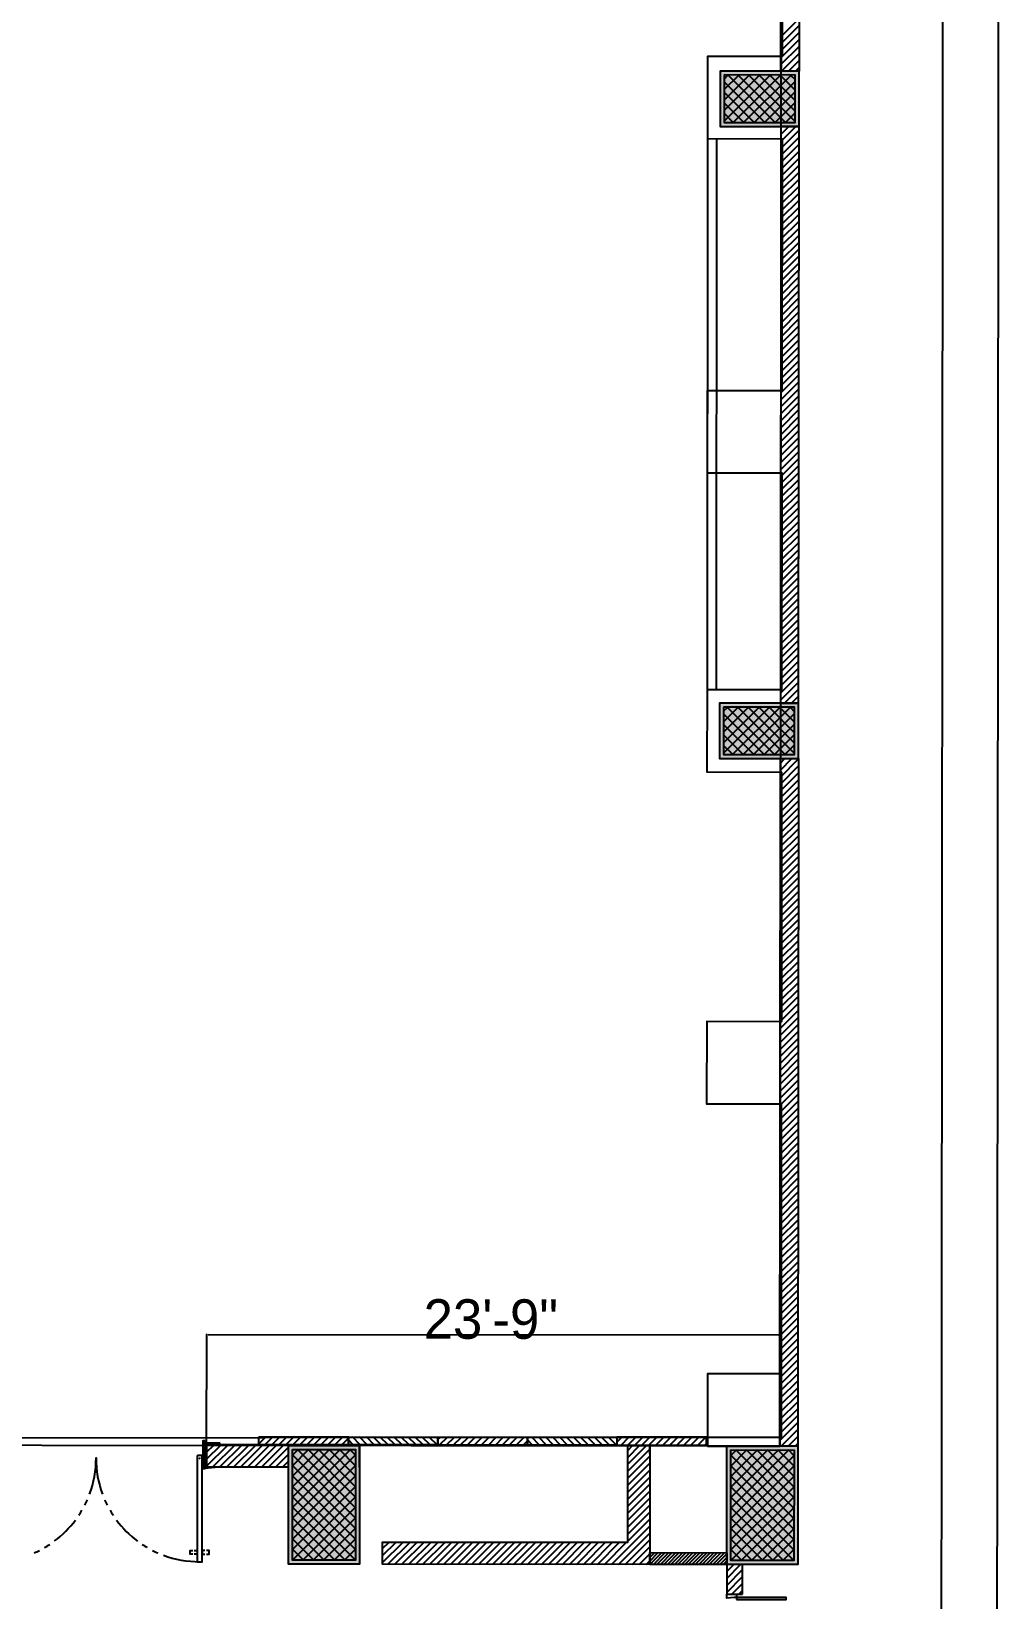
# Model space of a CAD drawing. Header units: millimetres. Extents: x -957 to 3394, y -3 to 3008.
# Drawn here: x 2911 to 3394, y 873 to 1653 of the extents above; entities that cross this region are included whole.
import ezdxf

# ---------------------------------------------------------------- set-up
doc = ezdxf.new("R2010")
doc.units = ezdxf.units.MM
for name, color, linetype in [('HATCHES', 7, 'CONTINUOUS'), ('PDF_0', 7, 'CONTINUOUS'), ('PDF_COLUMN', 7, 'CONTINUOUS'), ('PDF_COLUMN_HATCH', 7, 'CONTINUOUS'), ('PDF_DOOR', 7, 'CONTINUOUS'), ('PDF_ELEVATION_4_MID_03', 7, 'CONTINUOUS'), ('PDF_FRAMING-COLUMN', 7, 'CONTINUOUS'), ('PDF_FRAMING-COLUMN_HATCH', 7, 'CONTINUOUS'), ('PDF_HATCH', 7, 'CONTINUOUS'), ('PDF_HATCH_-_AAC', 7, 'CONTINUOUS'), ('PDF_HATCH_-_WALL', 7, 'CONTINUOUS'), ('PDF_I-DOOR', 7, 'CONTINUOUS'), ('PDF_I-DOOR-OPEN', 7, 'CONTINUOUS'), ('PDF_I-FURN-FIXD', 7, 'CONTINUOUS'), ('PDF_ID_LAYER', 7, 'CONTINUOUS'), ('PDF_SHREM-CAD_6_CABLE', 7, 'CONTINUOUS'), ('PDF_SHREM_ACOUSTIC_WALL', 7, 'CONTINUOUS'), ('PDF_SHREM_COLUMN_INSULATIO', 7, 'CONTINUOUS'), ('PDF_SHREM_COMMENTS', 7, 'CONTINUOUS'), ('PDF_TEMPLATE', 7, 'CONTINUOUS'), ('PDF_TEXT', 7, 'CONTINUOUS'), ('PDF_WALL', 7, 'CONTINUOUS')]:
    doc.layers.add(name, color=color, linetype=linetype)
doc.styles.add('PDF_ARIAL', font='PDF_ARIAL')

msp = doc.modelspace()

# ---------------------------------------------------------------- linework, layer by layer
at = {"layer": 'HATCHES', "color": 253}
msp.add_lwpolyline([(712.53, 2126.9), (3285.08, 2124.7), (3284.08, 953.45), (711.53, 951.72), (712.53, 2126.9)], dxfattribs=at)
at = {"layer": 'PDF_0'}
msp.add_lwpolyline([(-926.17, 18.23), (-923.64, 2975.98), (3366.24, 2973.12), (3363.71, 15.38)], close=True, dxfattribs=at)
at = {"layer": 'PDF_0', "color": 7}
for points in [[(3293.68, 1605.93), (3293.71, 1633.46), (3254.38, 1633.5), (3254.35, 1605.97)], [(3293.41, 1291.29), (3293.44, 1318.82), (3254.11, 1318.86), (3254.08, 1291.33)]]:
    msp.add_lwpolyline(points, close=True, dxfattribs=at)
at = {"layer": 'PDF_0'}
for points in [[(2998.53, 1004.52), (2998.92, 1004.91)], [(2998.68, 949.77), (2998.72, 1004.72)], [(2999.51, 1004.71), (3283.34, 1004.47)], [(3283.93, 1004.27), (3284.32, 1004.67)], [(3284.08, 949.52), (3284.12, 1004.48)]]:
    msp.add_lwpolyline(points, dxfattribs=at)
at = {"layer": 'PDF_0', "color": 7}
for points in [[(3293.68, 1605.93), (3293.71, 1633.46), (3254.35, 1605.97), (3254.38, 1633.5)], [(3293.41, 1291.29), (3293.44, 1318.82), (3254.08, 1291.33), (3254.11, 1318.86)]]:
    msp.add_solid(points, dxfattribs=at)
at = {"layer": 'PDF_COLUMN'}
for points in [[(3257.72, 949.15), (3293.12, 949.12), (3293.07, 890.12), (3257.67, 890.15)], [(3259.69, 947.18), (3291.15, 947.15), (3291.11, 892.09), (3259.64, 892.12)]]:
    msp.add_lwpolyline(points, close=True, dxfattribs=at)
at = {"layer": 'PDF_COLUMN_HATCH'}
for points in [[(3259.66, 918.28), (3288.59, 947.16)], [(3259.66, 913.06), (3291.15, 944.5)], [(3259.67, 928.71), (3278.16, 947.16)], [(3259.67, 923.49), (3283.38, 947.16)], [(3259.68, 939.14), (3267.73, 947.17)], [(3259.68, 933.92), (3272.95, 947.17)], [(3259.69, 944.35), (3262.52, 947.18)], [(3291.12, 913.04), (3259.69, 944.53)], [(3291.13, 918.25), (3262.25, 947.18)], [(3291.13, 923.47), (3267.47, 947.17)], [(3291.14, 928.68), (3272.68, 947.17)], [(3291.14, 933.9), (3277.9, 947.16)], [(3291.15, 939.11), (3283.11, 947.16)], [(3291.15, 944.32), (3288.32, 947.16)], [(3259.66, 907.85), (3291.15, 939.29)], [(3291.12, 907.82), (3259.68, 939.31)], [(3259.65, 902.64), (3291.14, 934.07)], [(3291.11, 897.39), (3259.67, 928.89)], [(3291.12, 902.61), (3259.68, 934.1)], [(3259.64, 892.21), (3291.13, 923.64)], [(3259.65, 897.42), (3291.14, 928.86)], [(3291.11, 892.18), (3259.67, 923.67)], [(3285.98, 892.1), (3259.66, 918.46)], [(3264.77, 892.11), (3291.13, 918.43)], [(3280.77, 892.1), (3259.66, 913.24)], [(3275.55, 892.1), (3259.66, 908.03)], [(3269.98, 892.11), (3291.12, 913.22)], [(3275.2, 892.1), (3291.12, 908)], [(3270.34, 892.11), (3259.65, 902.81)], [(3280.41, 892.1), (3291.12, 902.79)], [(3259.91, 892.12), (3259.64, 892.38)], [(3265.12, 892.11), (3259.65, 897.6)], [(3285.63, 892.1), (3291.11, 897.57)], [(3290.84, 892.09), (3291.11, 892.36)]]:
    msp.add_lwpolyline(points, dxfattribs=at)
for points in [[(3257.72, 949.15), (3293.12, 949.12), (3257.67, 890.15), (3293.07, 890.12)], [(3259.69, 947.18), (3291.15, 947.15), (3259.64, 892.12), (3291.11, 892.09)]]:
    msp.add_solid(points, dxfattribs=at)
at = {"layer": 'PDF_DOOR'}
for points in [[(3257.66, 875.4), (3262.58, 875.4), (3262.58, 873.78), (3261.41, 873.78), (3257.66, 873.43)], [(3262.58, 872.7), (3287.16, 872.68), (3287.16, 873.76), (3262.58, 873.78)]]:
    msp.add_lwpolyline(points, close=True, dxfattribs=at)
at = {"layer": 'PDF_ELEVATION_4_MID_03'}
msp.add_lwpolyline([(3252.58, 1599.87), (3252.34, 1325.54)], dxfattribs=at)
at = {"layer": 'PDF_FRAMING-COLUMN'}
for points in [[(3254.38, 1633.5), (3254.35, 1605.97), (3293.68, 1605.93), (3293.71, 1633.46)], [(3256.34, 1631.53), (3256.32, 1607.93), (3291.72, 1607.9), (3291.74, 1631.5)], [(3254.11, 1318.86), (3254.08, 1291.33), (3293.41, 1291.29), (3293.44, 1318.82)], [(3256.07, 1316.89), (3256.05, 1293.29), (3291.45, 1293.26), (3291.47, 1316.86)], [(3039.44, 949.34), (3074.84, 949.31), (3074.79, 890.31), (3039.39, 890.34)], [(3041.41, 947.37), (3072.87, 947.34), (3072.82, 892.28), (3041.36, 892.3)], [(3257.72, 949.15), (3293.12, 949.12), (3293.07, 890.12), (3257.67, 890.15)], [(3259.69, 947.18), (3291.15, 947.15), (3291.11, 892.09), (3259.64, 892.12)]]:
    msp.add_lwpolyline(points, close=True, dxfattribs=at)
at = {"layer": 'PDF_FRAMING-COLUMN_HATCH'}
for points in [[(3256.32, 1608.62), (3279.25, 1631.51)], [(3256.33, 1619.05), (3268.82, 1631.52)], [(3256.33, 1613.84), (3274.03, 1631.51)], [(3256.34, 1629.48), (3258.39, 1631.53)], [(3256.34, 1624.27), (3263.6, 1631.52)], [(3258.19, 1631.53), (3281.77, 1607.91)], [(3260.84, 1607.93), (3284.46, 1631.51)], [(3263.41, 1631.52), (3286.98, 1607.91)], [(3266.06, 1607.92), (3289.68, 1631.5)], [(3268.62, 1631.52), (3291.72, 1608.38)], [(3273.84, 1631.51), (3291.72, 1613.6)], [(3279.05, 1631.51), (3291.73, 1618.81)], [(3284.26, 1631.51), (3291.73, 1624.03)], [(3289.48, 1631.5), (3291.74, 1629.24)], [(3256.34, 1628.17), (3276.56, 1607.91)], [(3271.27, 1607.92), (3291.74, 1628.35)], [(3256.33, 1622.95), (3271.34, 1607.92)], [(3256.33, 1617.74), (3266.13, 1607.92)], [(3276.49, 1607.91), (3291.73, 1623.13)], [(3281.7, 1607.91), (3291.73, 1617.92)], [(3256.33, 1612.52), (3260.91, 1607.93)], [(3286.92, 1607.91), (3291.72, 1612.7)], [(3256.05, 1293.98), (3278.98, 1316.87)], [(3256.06, 1304.41), (3268.55, 1316.88)], [(3256.06, 1299.2), (3273.76, 1316.87)], [(3256.07, 1314.84), (3258.12, 1316.89)], [(3256.07, 1309.62), (3263.34, 1316.88)], [(3256.07, 1313.52), (3276.29, 1293.27)], [(3257.92, 1316.89), (3281.5, 1293.27)], [(3260.58, 1293.29), (3284.19, 1316.86)], [(3263.14, 1316.88), (3286.72, 1293.26)], [(3265.79, 1293.28), (3289.41, 1316.86)], [(3268.35, 1316.88), (3291.45, 1293.74)], [(3271, 1293.28), (3291.47, 1313.7)], [(3273.57, 1316.87), (3291.45, 1298.95)], [(3278.78, 1316.87), (3291.46, 1304.17)], [(3284, 1316.86), (3291.46, 1309.38)], [(3289.21, 1316.86), (3291.47, 1314.6)], [(3256.06, 1308.31), (3271.07, 1293.28)], [(3276.22, 1293.27), (3291.46, 1308.49)], [(3256.06, 1303.1), (3265.86, 1293.28)], [(3256.06, 1297.88), (3260.64, 1293.29)], [(3281.43, 1293.27), (3291.46, 1303.28)], [(3286.65, 1293.26), (3291.45, 1298.06)], [(3041.38, 918.47), (3070.31, 947.34)], [(3041.38, 913.25), (3072.87, 944.69)], [(3041.39, 928.89), (3059.88, 947.35)], [(3041.39, 923.68), (3065.09, 947.35)], [(3041.4, 944.54), (3044.24, 947.36)], [(3041.4, 939.32), (3049.45, 947.36)], [(3041.4, 934.11), (3054.66, 947.36)], [(3072.84, 913.22), (3041.4, 944.72)], [(3072.85, 918.44), (3043.97, 947.36)], [(3072.85, 923.65), (3049.18, 947.36)], [(3072.86, 928.87), (3054.4, 947.36)], [(3072.86, 934.08), (3059.61, 947.35)], [(3072.86, 939.3), (3064.83, 947.35)], [(3072.87, 944.51), (3070.04, 947.34)], [(3259.66, 918.28), (3288.59, 947.16)], [(3259.66, 913.06), (3291.15, 944.5)], [(3259.67, 928.71), (3278.16, 947.16)], [(3259.67, 923.49), (3283.38, 947.16)], [(3259.68, 939.14), (3267.73, 947.17)], [(3259.68, 933.92), (3272.95, 947.17)], [(3259.69, 944.35), (3262.52, 947.18)], [(3291.12, 913.04), (3259.69, 944.53)], [(3291.13, 918.25), (3262.25, 947.18)], [(3291.13, 923.47), (3267.47, 947.17)], [(3291.14, 928.68), (3272.68, 947.17)], [(3291.14, 933.9), (3277.9, 947.16)], [(3291.15, 939.11), (3283.11, 947.16)], [(3291.15, 944.32), (3288.32, 947.16)], [(3041.37, 908.04), (3072.86, 939.47)], [(3072.84, 908.01), (3041.4, 939.5)], [(3259.66, 907.85), (3291.15, 939.29)], [(3291.12, 907.82), (3259.68, 939.31)], [(3041.36, 897.61), (3072.86, 929.05)], [(3041.37, 902.82), (3072.86, 934.26)], [(3072.83, 897.58), (3041.39, 929.07)], [(3072.83, 902.8), (3041.4, 934.29)], [(3259.65, 902.64), (3291.14, 934.07)], [(3291.11, 897.39), (3259.67, 928.89)], [(3291.12, 902.61), (3259.68, 934.1)], [(3041.36, 892.39), (3072.85, 923.83)], [(3072.82, 892.37), (3041.39, 923.86)], [(3259.64, 892.21), (3291.13, 923.64)], [(3259.65, 897.42), (3291.14, 928.86)], [(3291.11, 892.18), (3259.67, 923.67)], [(3067.7, 892.28), (3041.38, 918.64)], [(3062.48, 892.29), (3041.38, 913.43)], [(3046.49, 892.3), (3072.85, 918.62)], [(3051.7, 892.3), (3072.84, 913.4)], [(3285.98, 892.1), (3259.66, 918.46)], [(3264.77, 892.11), (3291.13, 918.43)], [(3057.27, 892.29), (3041.37, 908.21)], [(3056.91, 892.29), (3072.84, 908.19)], [(3280.77, 892.1), (3259.66, 913.24)], [(3275.55, 892.1), (3259.66, 908.03)], [(3269.98, 892.11), (3291.12, 913.22)], [(3275.2, 892.1), (3291.12, 908)], [(3046.84, 892.3), (3041.36, 897.79)], [(3052.05, 892.3), (3041.37, 903)], [(3062.13, 892.29), (3072.83, 902.97)], [(3067.34, 892.28), (3072.83, 897.76)], [(3270.34, 892.11), (3259.65, 902.81)], [(3280.41, 892.1), (3291.12, 902.79)], [(3041.63, 892.3), (3041.36, 892.57)], [(3072.56, 892.28), (3072.82, 892.54)], [(3259.91, 892.12), (3259.64, 892.38)], [(3265.12, 892.11), (3259.65, 897.6)], [(3285.63, 892.1), (3291.11, 897.57)], [(3290.84, 892.09), (3291.11, 892.36)]]:
    msp.add_lwpolyline(points, dxfattribs=at)
for points in [[(3254.38, 1633.5), (3254.35, 1605.97), (3293.71, 1633.46), (3293.68, 1605.93)], [(3256.34, 1631.53), (3256.32, 1607.93), (3291.74, 1631.5), (3291.72, 1607.9)], [(3254.11, 1318.86), (3254.08, 1291.33), (3293.44, 1318.82), (3293.41, 1291.29)], [(3256.07, 1316.89), (3256.05, 1293.29), (3291.47, 1316.86), (3291.45, 1293.26)], [(3039.44, 949.34), (3074.84, 949.31), (3039.39, 890.34), (3074.79, 890.31)], [(3041.41, 947.37), (3072.87, 947.34), (3041.36, 892.3), (3072.82, 892.28)], [(3257.72, 949.15), (3293.12, 949.12), (3257.67, 890.15), (3293.07, 890.12)], [(3259.69, 947.18), (3291.15, 947.15), (3259.64, 892.12), (3291.11, 892.09)]]:
    msp.add_solid(points, dxfattribs=at)
at = {"layer": 'PDF_HATCH'}
for points in [[(3024.67, 950.19), (3028.17, 953.67)], [(3024.68, 953.66), (3024.69, 953.67)], [(3027.71, 949.74), (3031.64, 953.67)], [(3031.18, 949.74), (3035.12, 953.67)], [(3034.66, 949.73), (3038.6, 953.66)], [(3038.14, 949.73), (3042.07, 953.66)], [(3041.61, 949.73), (3045.55, 953.66)], [(3045.09, 949.72), (3049.02, 953.65)], [(3048.56, 949.72), (3052.5, 953.65)], [(3052.04, 949.72), (3055.98, 953.65)], [(3055.52, 949.71), (3059.45, 953.64)], [(3058.99, 949.71), (3062.93, 953.64)], [(3062.47, 949.71), (3066.41, 953.64)], [(3065.95, 949.71), (3069.24, 953)], [(3075.18, 949.7), (3071.25, 953.63)], [(3078.65, 949.69), (3074.72, 953.63)], [(3082.13, 949.69), (3078.2, 953.63)], [(3085.6, 949.69), (3081.67, 953.63)], [(3089.08, 949.69), (3085.15, 953.62)], [(3092.56, 949.68), (3088.63, 953.62)], [(3096.03, 949.68), (3092.1, 953.62)], [(3099.51, 949.68), (3095.58, 953.61)], [(3102.99, 949.67), (3099.06, 953.61)], [(3106.46, 949.67), (3102.53, 953.61)], [(3109.94, 949.67), (3106.01, 953.6)], [(3113.42, 949.67), (3109.49, 953.6)], [(3113.81, 952.75), (3112.96, 953.6)], [(3113.81, 952.33), (3115.07, 953.6)], [(3114.61, 949.66), (3118.55, 953.59)], [(3118.09, 949.66), (3122.03, 953.59)], [(3121.57, 949.66), (3125.5, 953.59)], [(3125.04, 949.66), (3128.98, 953.58)], [(3128.52, 949.65), (3132.46, 953.58)], [(3132, 949.65), (3135.93, 953.58)], [(3135.47, 949.65), (3139.41, 953.58)], [(3138.95, 949.64), (3142.89, 953.57)], [(3142.43, 949.64), (3146.36, 953.57)], [(3145.9, 949.64), (3149.84, 953.57)], [(3149.38, 949.63), (3153.31, 953.56)], [(3152.85, 949.63), (3156.79, 953.56)], [(3164.48, 949.62), (3160.55, 953.56)], [(3167.96, 949.62), (3164.03, 953.55)], [(3171.44, 949.62), (3167.51, 953.55)], [(3174.91, 949.61), (3170.98, 953.55)], [(3178.39, 949.61), (3174.46, 953.55)], [(3181.87, 949.61), (3177.94, 953.54)], [(3185.34, 949.6), (3181.41, 953.54)], [(3188.82, 949.6), (3184.89, 953.54)], [(3192.29, 949.6), (3188.36, 953.53)], [(3195.77, 949.59), (3191.84, 953.53)], [(3199.25, 949.59), (3195.32, 953.53)], [(3202.72, 949.59), (3198.79, 953.53)], [(3202.93, 952.86), (3202.27, 953.52)], [(3202.94, 951), (3205.46, 953.52)], [(3205, 949.59), (3208.94, 953.52)], [(3208.48, 949.58), (3212.41, 953.51)], [(3211.95, 949.58), (3215.89, 953.51)], [(3215.43, 949.58), (3219.36, 953.51)], [(3218.9, 949.57), (3222.84, 953.5)], [(3222.38, 949.57), (3226.32, 953.5)], [(3225.86, 949.57), (3229.79, 953.5)], [(3229.33, 949.57), (3233.27, 953.5)], [(3232.81, 949.56), (3236.75, 953.49)], [(3236.29, 949.56), (3240.22, 953.49)], [(3239.76, 949.56), (3243.7, 953.49)], [(3243.24, 949.55), (3247.18, 953.48)], [(2998.67, 946.05), (3002.39, 949.76)], [(2998.67, 942.57), (3005.87, 949.76)], [(2998.67, 939.1), (3009.34, 949.75)], [(2998.68, 949.53), (2998.91, 949.76)], [(3001.8, 938.75), (3012.82, 949.75)], [(3005.27, 938.75), (3016.3, 949.75)], [(3008.75, 938.74), (3019.77, 949.75)], [(3012.23, 938.74), (3023.25, 949.74)], [(3015.7, 938.74), (3026.72, 949.74)], [(3019.18, 938.73), (3030.2, 949.74)], [(3022.66, 938.73), (3033.68, 949.73)], [(3026.13, 938.73), (3037.15, 949.73)], [(3029.61, 938.72), (3039.44, 948.54)], [(3033.08, 938.72), (3039.44, 945.06)], [(3071.7, 949.7), (3069.24, 952.16)], [(3156.33, 949.63), (3158.37, 951.67)], [(3161.01, 949.62), (3158.37, 952.26)], [(3208.35, 936.55), (3219.38, 947.55)], [(3208.36, 946.98), (3210.97, 949.58)], [(3208.36, 943.5), (3214.45, 949.58)], [(3208.36, 940.03), (3217.92, 949.58)], [(3246.72, 949.55), (3247.5, 950.33)], [(3036.56, 938.72), (3039.44, 941.59)], [(3208.35, 933.07), (3219.37, 944.08)], [(3208.35, 929.6), (3219.37, 940.6)], [(3208.35, 926.12), (3219.37, 937.12)], [(3208.34, 922.65), (3219.36, 933.65)], [(3208.34, 919.17), (3219.36, 930.17)], [(3208.33, 912.22), (3219.36, 923.22)], [(3208.34, 915.69), (3219.36, 926.7)], [(3208.33, 908.74), (3219.35, 919.74)], [(3208.33, 905.26), (3219.35, 916.27)], [(3200.2, 890.2), (3219.34, 909.31)], [(3203.68, 890.2), (3219.34, 905.84)], [(3208.33, 901.79), (3219.35, 912.79)], [(3086.27, 891.09), (3096.5, 901.3)], [(3086.28, 898.05), (3089.55, 901.31)], [(3086.28, 894.57), (3093.03, 901.31)], [(3088.96, 890.3), (3099.98, 901.3)], [(3092.43, 890.29), (3103.46, 901.3)], [(3095.91, 890.29), (3106.93, 901.29)], [(3099.39, 890.29), (3110.41, 901.29)], [(3102.86, 890.29), (3113.88, 901.29)], [(3106.34, 890.28), (3117.36, 901.29)], [(3109.82, 890.28), (3120.84, 901.28)], [(3113.29, 890.28), (3124.31, 901.28)], [(3116.77, 890.27), (3127.79, 901.28)], [(3120.24, 890.27), (3131.27, 901.27)], [(3123.72, 890.27), (3134.74, 901.27)], [(3127.2, 890.27), (3138.22, 901.27)], [(3130.67, 890.26), (3141.69, 901.27)], [(3134.15, 890.26), (3145.17, 901.26)], [(3137.63, 890.26), (3148.65, 901.26)], [(3141.1, 890.25), (3152.12, 901.26)], [(3144.58, 890.25), (3155.6, 901.25)], [(3148.05, 890.25), (3159.08, 901.25)], [(3151.53, 890.24), (3162.55, 901.25)], [(3155.01, 890.24), (3166.03, 901.24)], [(3158.48, 890.24), (3169.51, 901.24)], [(3161.96, 890.24), (3172.98, 901.24)], [(3165.44, 890.23), (3176.46, 901.24)], [(3168.91, 890.23), (3179.93, 901.23)], [(3172.39, 890.23), (3183.41, 901.23)], [(3175.87, 890.22), (3186.89, 901.23)], [(3179.34, 890.22), (3190.36, 901.22)], [(3182.82, 890.22), (3193.84, 901.22)], [(3186.29, 890.21), (3197.32, 901.22)], [(3189.77, 890.21), (3200.79, 901.21)], [(3193.25, 890.21), (3204.27, 901.21)], [(3196.72, 890.21), (3207.75, 901.21)], [(3207.15, 890.2), (3219.34, 902.36)], [(3210.63, 890.19), (3219.34, 898.89)], [(3214.11, 890.19), (3219.33, 895.41)], [(3217.58, 890.19), (3219.33, 891.93)], [(3219.33, 895.34), (3220.09, 896.09)], [(3219.33, 893.6), (3221.82, 896.08)], [(3219.33, 891.86), (3223.56, 896.08)], [(3219.4, 890.19), (3225.3, 896.08)], [(3221.13, 890.18), (3227.04, 896.08)], [(3222.87, 890.18), (3228.78, 896.08)], [(3224.61, 890.18), (3230.51, 896.08)], [(3226.35, 890.18), (3232.25, 896.07)], [(3228.09, 890.18), (3233.99, 896.07)], [(3229.82, 890.18), (3235.73, 896.07)], [(3231.56, 890.18), (3237.47, 896.07)], [(3233.3, 890.17), (3239.21, 896.07)], [(3235.04, 890.17), (3240.94, 896.07)], [(3236.78, 890.17), (3242.68, 896.07)], [(3238.52, 890.17), (3244.42, 896.06)], [(3240.25, 890.17), (3246.16, 896.06)], [(3241.99, 890.17), (3247.9, 896.06)], [(3243.73, 890.17), (3249.63, 896.06)], [(3245.47, 890.16), (3251.37, 896.06)], [(3247.21, 890.16), (3253.11, 896.06)], [(3248.94, 890.16), (3254.85, 896.06)], [(3250.68, 890.16), (3256.59, 896.05)], [(3252.42, 890.16), (3257.68, 895.41)], [(3254.16, 890.16), (3257.68, 893.67)], [(3255.9, 890.15), (3257.68, 891.93)], [(3257.64, 890.15), (3257.68, 890.19)]]:
    msp.add_lwpolyline(points, dxfattribs=at)
at = {"layer": 'PDF_HATCH_-_AAC'}
for points in [[(3257.67, 886.72), (3261.11, 890.15)], [(3257.67, 883.24), (3264.58, 890.15)], [(3257.66, 876.29), (3265.54, 884.15)], [(3257.67, 879.77), (3265.54, 887.63)], [(3260.25, 875.4), (3265.53, 880.67)], [(3263.73, 875.4), (3265.53, 877.2)]]:
    msp.add_lwpolyline(points, dxfattribs=at)
at = {"layer": 'PDF_HATCH_-_WALL'}
for points in [[(3284.67, 1647.13), (3293.73, 1656.17)], [(3284.68, 1650.61), (3293.73, 1659.65)], [(3284.67, 1643.65), (3293.72, 1652.69)], [(3284.67, 1640.18), (3293.72, 1649.22)], [(3284.66, 1636.7), (3293.72, 1645.74)], [(3284.91, 1633.47), (3293.71, 1642.26)], [(3288.38, 1633.47), (3293.71, 1638.79)], [(3291.86, 1633.47), (3293.71, 1635.31)], [(3284.63, 1601.94), (3288.64, 1605.94)], [(3284.63, 1598.46), (3292.12, 1605.93)], [(3284.63, 1594.99), (3293.68, 1604.02)], [(3284.63, 1591.51), (3293.68, 1600.55)], [(3284.64, 1605.41), (3285.16, 1605.94)], [(3284.62, 1588.03), (3293.68, 1597.07)], [(3284.62, 1584.56), (3293.67, 1593.6)], [(3284.61, 1577.6), (3293.67, 1586.64)], [(3284.62, 1581.08), (3293.67, 1590.12)], [(3284.61, 1574.13), (3293.66, 1583.17)], [(3284.61, 1570.65), (3293.66, 1579.69)], [(3284.6, 1567.18), (3293.66, 1576.21)], [(3284.6, 1563.7), (3293.65, 1572.74)], [(3284.6, 1560.22), (3293.65, 1569.26)], [(3284.59, 1553.27), (3293.65, 1562.31)], [(3284.6, 1556.75), (3293.65, 1565.78)], [(3284.59, 1549.79), (3293.64, 1558.83)], [(3284.59, 1546.32), (3293.64, 1555.36)], [(3284.58, 1542.84), (3293.64, 1551.88)], [(3284.58, 1539.36), (3293.63, 1548.4)], [(3284.57, 1532.41), (3293.63, 1541.45)], [(3284.57, 1528.94), (3293.63, 1537.97)], [(3284.58, 1535.89), (3293.63, 1544.93)], [(3284.57, 1525.46), (3293.62, 1534.5)], [(3284.57, 1521.98), (3293.62, 1531.02)], [(3284.56, 1518.51), (3293.62, 1527.54)], [(3284.56, 1515.03), (3293.61, 1524.07)], [(3284.55, 1508.08), (3293.61, 1517.12)], [(3284.56, 1511.55), (3293.61, 1520.59)], [(3284.55, 1504.6), (3293.6, 1513.64)], [(3284.55, 1501.12), (3293.6, 1510.16)], [(3284.55, 1497.65), (3293.6, 1506.69)], [(3284.54, 1494.17), (3293.6, 1503.21)], [(3284.54, 1490.7), (3293.59, 1499.73)], [(3284.53, 1483.74), (3293.59, 1492.78)], [(3284.54, 1487.22), (3293.59, 1496.26)], [(3284.53, 1480.27), (3293.58, 1489.31)], [(3284.53, 1476.79), (3293.58, 1485.83)], [(3284.52, 1473.31), (3293.58, 1482.35)], [(3284.52, 1469.84), (3293.57, 1478.88)], [(3284.52, 1466.36), (3293.57, 1475.4)], [(3284.51, 1459.41), (3293.57, 1468.45)], [(3284.52, 1462.89), (3293.57, 1471.92)], [(3284.51, 1455.93), (3293.56, 1464.97)], [(3284.51, 1452.46), (3293.56, 1461.49)], [(3284.5, 1448.98), (3293.56, 1458.02)], [(3284.5, 1445.5), (3293.55, 1454.54)], [(3284.49, 1438.55), (3293.55, 1447.59)], [(3284.49, 1435.07), (3293.54, 1444.11)], [(3284.5, 1442.03), (3293.55, 1451.07)], [(3284.49, 1431.6), (3293.54, 1440.64)], [(3284.49, 1428.12), (3293.54, 1437.16)], [(3284.48, 1424.65), (3293.54, 1433.68)], [(3284.48, 1421.17), (3293.53, 1430.21)], [(3284.47, 1414.22), (3293.53, 1423.25)], [(3284.48, 1417.69), (3293.53, 1426.73)], [(3284.47, 1410.74), (3293.52, 1419.78)], [(3284.47, 1407.26), (3293.52, 1416.3)], [(3284.46, 1403.79), (3293.52, 1412.83)], [(3284.46, 1400.31), (3293.52, 1409.35)], [(3284.46, 1396.83), (3293.51, 1405.87)], [(3284.45, 1389.88), (3293.51, 1398.92)], [(3284.46, 1393.36), (3293.51, 1402.4)], [(3284.45, 1386.41), (3293.5, 1395.44)], [(3284.45, 1382.93), (3293.5, 1391.97)], [(3284.44, 1379.45), (3293.5, 1388.49)], [(3284.44, 1375.98), (3293.49, 1385.02)], [(3284.43, 1369.02), (3293.49, 1378.06)], [(3284.43, 1365.55), (3293.49, 1374.59)], [(3284.44, 1372.5), (3293.49, 1381.54)], [(3284.43, 1362.07), (3293.48, 1371.11)], [(3284.43, 1358.6), (3293.48, 1367.63)], [(3284.42, 1355.12), (3293.48, 1364.16)], [(3284.42, 1351.64), (3293.47, 1360.68)], [(3284.41, 1344.69), (3293.47, 1353.73)], [(3284.42, 1348.17), (3293.47, 1357.2)], [(3284.41, 1341.21), (3293.46, 1350.25)], [(3284.41, 1337.74), (3293.46, 1346.78)], [(3284.41, 1334.26), (3293.46, 1343.3)], [(3284.4, 1330.78), (3293.46, 1339.82)], [(3284.4, 1327.31), (3293.45, 1336.35)], [(3284.39, 1320.36), (3293.45, 1329.39)], [(3284.4, 1323.83), (3293.45, 1332.87)], [(3286.34, 1318.83), (3293.44, 1325.92)], [(3289.82, 1318.83), (3293.44, 1322.44)], [(3293.3, 1318.82), (3293.44, 1318.96)], [(3284.36, 1285.59), (3290.07, 1291.29)], [(3284.36, 1282.12), (3293.41, 1291.15)], [(3284.37, 1289.07), (3286.6, 1291.3)], [(3284.35, 1275.16), (3293.41, 1284.2)], [(3284.35, 1271.69), (3293.41, 1280.73)], [(3284.36, 1278.64), (3293.41, 1287.68)], [(3284.35, 1268.21), (3293.4, 1277.25)], [(3284.35, 1264.73), (3293.4, 1273.77)], [(3284.34, 1261.26), (3293.4, 1270.3)], [(3284.34, 1257.78), (3293.39, 1266.82)], [(3284.33, 1250.83), (3293.39, 1259.87)], [(3284.34, 1254.31), (3293.39, 1263.34)], [(3284.32, 1240.4), (3293.38, 1249.44)], [(3284.33, 1247.35), (3293.38, 1256.39)], [(3284.33, 1243.88), (3293.38, 1252.91)], [(3284.32, 1236.92), (3293.38, 1245.96)], [(3284.32, 1233.45), (3293.37, 1242.49)], [(3284.31, 1226.49), (3293.37, 1235.53)], [(3284.32, 1229.97), (3293.37, 1239.01)], [(3284.31, 1223.02), (3293.36, 1232.06)], [(3284.31, 1219.54), (3293.36, 1228.58)], [(3284.3, 1216.07), (3293.36, 1225.1)], [(3284.3, 1212.59), (3293.35, 1221.63)], [(3284.3, 1209.11), (3293.35, 1218.15)], [(3284.29, 1202.16), (3293.35, 1211.2)], [(3284.3, 1205.64), (3293.35, 1214.67)], [(3284.29, 1198.68), (3293.34, 1207.72)], [(3284.29, 1195.21), (3293.34, 1204.25)], [(3284.28, 1191.73), (3293.34, 1200.77)], [(3284.28, 1188.25), (3293.33, 1197.29)], [(3284.27, 1181.3), (3293.33, 1190.34)], [(3284.27, 1177.83), (3293.32, 1186.86)], [(3284.28, 1184.78), (3293.33, 1193.82)], [(3284.27, 1174.35), (3293.32, 1183.39)], [(3284.27, 1170.87), (3293.32, 1179.91)], [(3284.26, 1167.4), (3293.32, 1176.44)], [(3284.26, 1163.92), (3293.31, 1172.96)], [(3284.25, 1156.97), (3293.31, 1166.01)], [(3284.26, 1160.44), (3293.31, 1169.48)], [(3284.24, 1146.54), (3293.3, 1155.58)], [(3284.25, 1153.49), (3293.3, 1162.53)], [(3284.25, 1150.02), (3293.3, 1159.05)], [(3284.24, 1143.06), (3293.3, 1152.1)], [(3284.24, 1139.59), (3293.29, 1148.62)], [(3284.23, 1132.63), (3293.29, 1141.67)], [(3284.24, 1136.11), (3293.29, 1145.15)], [(3284.23, 1129.16), (3293.28, 1138.2)], [(3284.23, 1125.68), (3293.28, 1134.72)], [(3284.22, 1122.2), (3293.28, 1131.24)], [(3284.22, 1118.73), (3293.27, 1127.77)], [(3284.22, 1115.25), (3293.27, 1124.29)], [(3284.21, 1111.78), (3293.27, 1120.81)], [(3284.21, 1108.3), (3293.27, 1117.34)], [(3284.21, 1104.82), (3293.26, 1113.86)], [(3284.21, 1101.35), (3293.26, 1110.38)], [(3284.2, 1097.87), (3293.26, 1106.91)], [(3284.2, 1094.39), (3293.25, 1103.43)], [(3284.19, 1087.44), (3293.25, 1096.48)], [(3284.19, 1083.96), (3293.24, 1093)], [(3284.2, 1090.92), (3293.25, 1099.96)], [(3284.19, 1080.49), (3293.24, 1089.53)], [(3284.19, 1077.01), (3293.24, 1086.05)], [(3284.18, 1073.54), (3293.24, 1082.57)], [(3284.18, 1070.06), (3293.23, 1079.1)], [(3284.17, 1063.11), (3293.23, 1072.15)], [(3284.18, 1066.58), (3293.23, 1075.62)], [(3284.16, 1052.68), (3293.22, 1061.72)], [(3284.17, 1059.63), (3293.22, 1068.67)], [(3284.17, 1056.15), (3293.22, 1065.19)], [(3284.16, 1049.2), (3293.21, 1058.24)], [(3284.16, 1045.73), (3293.21, 1054.76)], [(3284.15, 1038.77), (3293.21, 1047.81)], [(3284.16, 1042.25), (3293.21, 1051.29)], [(3284.15, 1035.3), (3293.2, 1044.33)], [(3284.15, 1031.82), (3293.2, 1040.86)], [(3284.14, 1028.34), (3293.2, 1037.38)], [(3284.14, 1024.87), (3293.19, 1033.91)], [(3284.14, 1021.39), (3293.19, 1030.43)], [(3284.13, 1017.91), (3293.19, 1026.95)], [(3284.13, 1014.44), (3293.19, 1023.48)], [(3284.13, 1010.96), (3293.18, 1020)], [(3284.13, 1007.49), (3293.18, 1016.52)], [(3284.12, 1004.01), (3293.18, 1013.05)], [(3284.12, 1000.53), (3293.17, 1009.57)], [(3284.11, 993.58), (3293.17, 1002.62)], [(3284.11, 990.1), (3293.16, 999.14)], [(3284.12, 997.06), (3293.17, 1006.09)], [(3284.1, 983.15), (3293.16, 992.19)], [(3284.11, 986.63), (3293.16, 995.67)], [(3284.1, 979.67), (3293.16, 988.71)], [(3284.1, 976.2), (3293.15, 985.24)], [(3284.09, 969.25), (3293.15, 978.28)], [(3284.1, 972.72), (3293.15, 981.76)], [(3284.09, 965.77), (3293.14, 974.81)], [(3284.09, 962.29), (3293.14, 971.33)], [(3284.08, 958.82), (3293.14, 967.86)], [(3284.08, 955.34), (3293.13, 964.38)], [(3284.08, 951.86), (3293.13, 960.9)], [(3284.81, 949.13), (3293.13, 957.43)], [(3288.29, 949.12), (3293.13, 953.95)], [(3291.77, 949.12), (3293.12, 950.47)]]:
    msp.add_lwpolyline(points, dxfattribs=at)
at = {"layer": 'PDF_I-DOOR'}
msp.add_lwpolyline([(2997.72, 951.96), (2997.71, 937.72), (2996.94, 937.72), (2996.95, 951.96)], close=True, dxfattribs=at)
msp.add_lwpolyline([(2993.93, 944.02), (2993.88, 891.55), (2996.47, 891.54), (2996.51, 944.02, 0.414172), (2996.17, 944.36), (2994.27, 944.36, 0.414216)], format="xyb", close=True, dxfattribs=at)
for points in [[(2994.87, 942.81), (2995.56, 943.5)], [(3004.54, 938.75), (2997.71, 938.06), (3004.54, 938.75)], [(2991.79, 895.34), (2990.43, 895.34), (2990.43, 897.07), (2991.79, 897.07)], [(2992.53, 897.07), (2993.89, 897.07), (2993.88, 895.34), (2992.52, 895.34)], [(2997.83, 897.06), (2996.47, 897.07), (2996.48, 895.34), (2997.83, 895.34)], [(2998.57, 895.34), (2999.93, 895.34), (2999.93, 897.06), (2998.57, 897.06)]]:
    msp.add_lwpolyline(points, dxfattribs=at)
at = {"layer": 'PDF_I-DOOR-OPEN'}
msp.add_lwpolyline([(2940.38, 925.14, 0.089834), (2943.61, 943.2, 0.089837), (2946.81, 925.14, 0.089837)], format="xyb", dxfattribs=at)
for centre, radius, start, end in [((2892.13, 943.1), 51.48, 333.01445, 336.29748), ((2995.14, 943.04), 51.54, 203.60645, 206.88562), ((2892.12, 943.11), 51.49, 326.44629, 329.72872), ((2995.09, 943.02), 51.49, 210.17328, 213.4557), ((2892.15, 943.1), 51.46, 306.74071, 323.16129), ((2995.07, 943.01), 51.46, 216.74071, 233.16129), ((2892.13, 943.12), 51.49, 300.17328, 303.4557), ((2995.09, 943.03), 51.49, 236.44629, 239.72872), ((2892.14, 943.11), 51.48, 293.60452, 296.88755), ((2995.07, 943), 51.45, 243.01418, 246.29896), ((2995.07, 943.01), 51.46, 249.58127, 270.11458)]:
    msp.add_arc(centre, radius, start, end, dxfattribs=at)
at = {"layer": 'PDF_I-FURN-FIXD'}
msp.add_lwpolyline([(3005.01, 949.76), (2997.72, 949.76), (2997.72, 950.75), (3005.01, 950.74)], close=True, dxfattribs=at)
at = {"layer": 'PDF_ID_LAYER'}
for points in [[(3285.35, 1748.71), (3285.26, 1640.75), (3248.09, 1640.78), (3248.06, 1599.88), (3285.22, 1599.84), (3285.12, 1474.38), (3247.95, 1474.41), (3247.91, 1433.51), (3285.08, 1433.48), (3284.99, 1325.52), (3247.82, 1325.55), (3247.79, 1284.64), (3284.95, 1284.61), (3284.85, 1160.33), (3247.68, 1160.36), (3247.64, 1119.46), (3284.81, 1119.43), (3284.67, 953.45), (3247.5, 953.48)], [(3248.06, 1599.88), (3247.82, 1325.55)]]:
    msp.add_lwpolyline(points, dxfattribs=at)
for points in [[(3024.68, 953.67), (3069.24, 953.64), (3069.24, 949.7), (3024.67, 949.74)], [(3069.24, 953.64), (3113.81, 953.6), (3113.8, 949.66), (3069.24, 949.7)], [(3158.37, 949.63), (3113.8, 949.66), (3113.81, 953.6), (3158.37, 953.56)], [(3202.93, 949.59), (3158.37, 949.63), (3158.37, 953.56), (3202.94, 953.52)], [(3202.93, 949.59), (3247.5, 949.55), (3247.5, 953.48), (3202.94, 953.52)]]:
    msp.add_lwpolyline(points, close=True, dxfattribs=at)
at = {"layer": 'PDF_SHREM-CAD_6_CABLE', "color": 253}
msp.add_lwpolyline([(712.53, 2126.9), (3285.08, 2124.7), (3284.08, 949.12), (711.53, 951.32)], close=True, dxfattribs=at)
at = {"layer": 'PDF_SHREM_ACOUSTIC_WALL'}
for points in [[(2998.67, 938.75), (3039.43, 938.72), (3039.44, 949.73), (2998.68, 949.76)], [(3219.33, 890.19), (3086.27, 890.3), (3086.28, 901.31), (3208.32, 901.21), (3208.37, 949.58), (3219.38, 949.57)]]:
    msp.add_lwpolyline(points, close=True, dxfattribs=at)
msp.add_lwpolyline([(3074.83, 938.69), (3074.84, 949.7), (3097.34, 949.68)], dxfattribs=at)
at = {"layer": 'PDF_SHREM_COLUMN_INSULATIO'}
msp.add_lwpolyline([(3219.37, 945.25), (3219.38, 949.18)], dxfattribs=at)
at = {"layer": 'PDF_SHREM_COMMENTS'}
msp.add_lwpolyline([(3219.33, 890.19), (3219.34, 896.09), (3257.68, 896.05), (3257.68, 890.15)], close=True, dxfattribs=at)
at = {"layer": 'PDF_TEMPLATE'}
msp.add_lwpolyline([(-954.85, 3007.97), (3394.04, 3004.31), (3391.47, -2.9), (-957.42, 0.77)], close=True, dxfattribs=at)
at = {"layer": 'PDF_TEXT'}
msp.add_lwpolyline([(3284.08, 985.13), (3248.08, 985.13), (3248.08, 949.13), (3284.08, 949.13)], close=True, dxfattribs=at)
at = {"layer": 'PDF_WALL'}
for points in [[(3284.66, 1633.47), (3284.91, 1920.58), (3293.95, 1920.57), (3293.71, 1633.46)], [(3284.64, 1605.94), (3284.39, 1318.83), (3293.44, 1318.82), (3293.68, 1605.93)], [(3284.08, 949.13), (3284.37, 1291.3), (3293.41, 1291.29), (3293.12, 949.12)], [(3265.53, 875.4), (3265.54, 890.15), (3257.67, 890.15), (3257.66, 875.4)]]:
    msp.add_lwpolyline(points, close=True, dxfattribs=at)

# ---------------------------------------------------------------- texts
at = {"layer": 'PDF_TEXT', "insert": (3106.67, 1002.25), "char_height": 19.665, "width": 76.4754, "attachment_point": 7, "rotation": 359.951, "style": 'PDF_ARIAL'}
msp.add_mtext('23\'-9"', dxfattribs=at)

doc.saveas('drawing.dxf')
